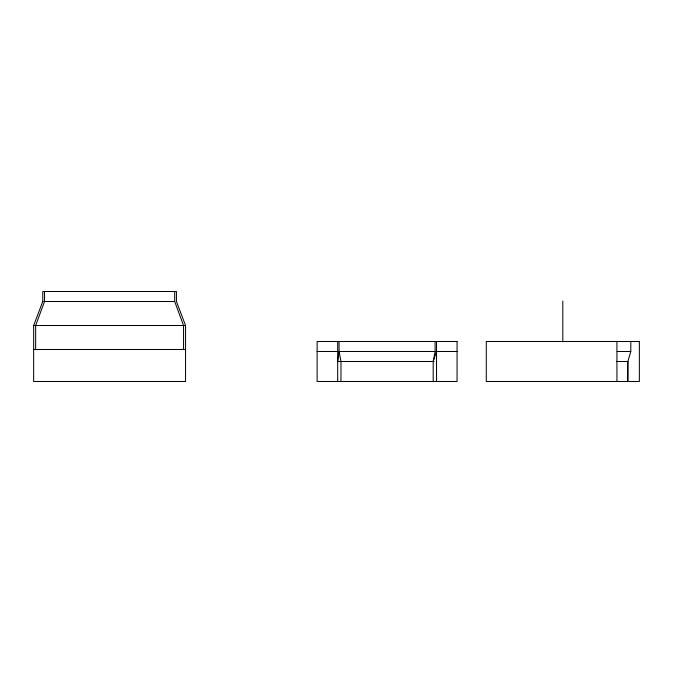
<?xml version="1.0" encoding="UTF-8"?>
<svg xmlns="http://www.w3.org/2000/svg" width="673" height="673" viewBox="0 0 673 673"><rect width="100%" height="100%" fill="white"/><g stroke="black" fill="none" stroke-linecap="round" stroke-linejoin="round"><path stroke-width="1.01" d="M630.794 341.497L630.794 351.499L627.85 361.494L627.791 381.49L627.791 361.494M339.066 341.497L339.066 351.499L337.686 361.494L434.119 361.494M433.193 381.49L433.193 361.494L435.111 351.499L435.111 341.497M433.193 361.494L436.525 351.499M44.519 291.51L44.519 301.504L35.644 325.505L35.644 349.497M33.65 325.505L42.761 301.504L42.761 291.51L176.444 291.51L176.444 301.504L185.555 325.505L185.555 381.49L33.65 381.49L33.65 325.505L185.555 325.505M42.761 301.504L43.207 301.504M44.519 301.504L174.686 301.504L183.561 325.505L183.561 349.497M33.65 349.497L185.555 349.497M317.126 351.499L457.06 351.499M617.284 351.499L630.794 351.499M616.342 361.494L627.85 361.494M339.066 351.499L340.984 361.494L340.984 381.49M616.931 341.497L616.931 381.49M562.805 301.058L562.805 341.8M436.525 341.497L436.525 381.49M337.686 341.497L337.686 381.49M174.686 291.51L174.686 301.504M457.06 341.497L317.126 341.497L317.126 381.49L457.06 381.49L457.06 341.497M639.35 341.497L486.293 341.497L486.293 381.49L639.35 381.49L639.35 341.497"/></g></svg>
